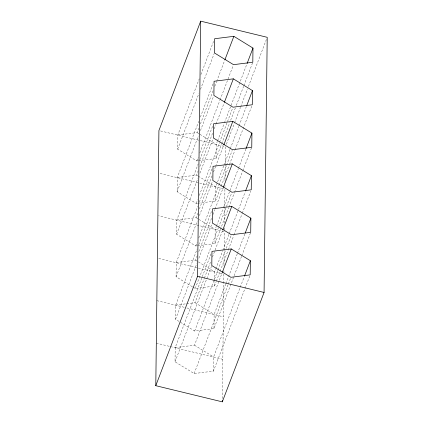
<?xml version="1.0" encoding="UTF-8"?>
<svg xmlns="http://www.w3.org/2000/svg" width="423" height="423" viewBox="0 0 423 423"><rect width="100%" height="100%" fill="white"/><g stroke="black" fill="none" stroke-linecap="round" stroke-linejoin="round"><path stroke-width="0.32" stroke-dasharray="2.12 1.59" d="M249.723 276.103L213.435 371.135L194.146 373.557L175.032 361.802L175.207 347.627L211.024 253.832M241.528 256.412L213.959 328.608L194.67 331.029L175.556 319.275L175.73 305.105L197.171 248.946M192.38 286.778L176.079 276.753L176.254 262.577L197.694 206.424M197.002 245.821L195.712 245.98L176.597 234.226L176.772 220.055L198.218 163.897M197.525 203.294L196.235 203.458L177.121 191.704L177.295 177.528L198.741 121.375M198.043 160.772L196.758 160.93L177.644 149.176L177.819 135.006L199.265 78.852M213.435 371.135L213.61 356.959L240 287.846M213.959 328.608L214.128 314.432L225.676 284.198M192.941 287.122L195.193 288.507L214.477 286.085L214.535 281.575M214.54 280.93L214.651 271.91L215.598 269.44M197.641 245.737L215 243.558L215.175 229.382L216.354 226.3M198.165 203.214L215.524 201.036L215.698 186.86L223.709 165.879M198.688 160.687L216.047 158.509L216.222 144.333L217.401 141.25M222.345 398.577L223.873 274.278L157.996 258.268M223.889 272.967L223.92 270.35M223.979 265.771L224.164 250.723M224.169 250.072L224.396 231.751L158.519 215.746M224.417 229.789L224.444 227.828M224.497 223.249L224.703 206.889M224.708 206.239L224.92 189.229L159.043 173.219M224.951 186.612L224.967 185.3M225.02 180.721L225.221 164.367M225.232 163.712L225.443 146.702L159.566 130.696M200.914 74.533L213.636 41.211M177.644 149.176L198.852 93.642M200.502 89.322L214.17 53.531M200.391 117.055L213.113 83.733M177.819 135.006L197.107 132.584L198.757 128.264M200.407 123.944L213.134 90.622M214.784 86.303L216.433 81.983M216.666 81.364L224.676 60.383M177.121 191.704L198.329 136.169M200.449 130.612L213.647 96.058M196.758 160.93L198.176 157.229M199.825 152.909L219.854 100.457M220.087 99.844L233.285 65.285M199.868 159.582L212.589 126.26M177.295 177.528L196.584 175.106L198.234 170.786M199.883 166.466L212.61 133.145M214.26 128.825L215.91 124.505M216.142 123.891L224.153 102.911M176.597 234.226L197.805 178.691M199.926 173.139L213.123 138.58M217.639 140.632L224.232 123.352M224.47 122.739L246.858 64.116M196.235 203.458L197.652 199.751M199.302 195.437L219.331 142.985M219.563 142.366L232.761 107.812M199.344 202.104L212.066 168.782M216.047 158.509L221.467 144.317M221.705 143.698L229.715 122.718M230.657 120.254L235.373 107.907M236.314 105.443L243.616 86.313M243.854 85.695L252.573 62.863M176.772 220.055L196.061 217.634L197.71 213.314M199.36 208.994L212.087 175.672M213.499 171.965L215.386 167.032M215.619 166.413L223.63 145.433M226.379 144.243L234.358 123.352M234.591 122.733L240.46 107.373M240.692 106.755L247.503 88.936M248.438 86.477L266.511 39.154M176.079 276.753L197.282 221.218M199.402 215.661L212.6 181.107M223.947 165.261L230.075 149.219M230.308 148.6L238.794 126.387M239.027 125.768L246.567 106.025M195.712 245.98L197.129 242.279M198.778 237.959L218.807 185.507M219.04 184.888L226.347 165.763M226.58 165.144L232.238 150.334M198.821 244.631L211.542 211.31M215.524 201.036L220.943 186.844M221.181 186.226L229.192 165.245M229.43 164.626L234.85 150.435M235.082 149.816L251.812 106.004M176.254 262.577L195.537 260.156L197.187 255.836M198.836 251.516L211.563 218.194M212.975 214.493L214.863 209.554M215.096 208.941L223.111 187.96M175.556 319.275L196.758 263.741M198.884 258.189L212.076 223.63M216.592 225.681L223.191 208.402M223.423 207.788L238.271 168.909M238.503 168.296L245.811 149.166M195.193 288.507L218.284 228.034M218.517 227.415L231.714 192.862M215 243.558L228.669 207.767M228.906 207.154L234.326 192.957M234.559 192.343L242.569 171.363M242.807 170.744L251.526 147.913M186.659 303.73L195.019 302.678L204.209 278.614M204.441 277.996L211.04 260.721M212.452 257.015L222.588 230.482M175.032 361.802L211.553 266.157M215.83 268.822L222.667 250.929M222.9 250.31L229.028 234.268M229.261 233.649L245.287 191.688M194.67 331.029L217.76 270.556M217.998 269.937L225.3 250.813M226.242 248.343L231.191 235.384M214.477 286.085L216.127 281.766M216.365 281.147L219.897 271.889M220.134 271.275L228.145 250.294M228.383 249.676L233.803 235.484M234.035 234.865L242.051 213.885M242.284 213.271L250.765 191.053M175.207 347.627L194.495 345.205L222.064 273.009M225.914 283.579L237.224 253.959M237.456 253.345L244.996 233.596M194.146 373.557L228.076 284.695M228.314 284.082L230.667 277.911M241.76 255.793L250.479 232.962M240.232 287.228L244.24 276.737M175.73 305.105L186.014 303.809M156.833 300.637L184.333 307.32M186.892 307.944L223.349 316.801M156.309 343.164L169.739 346.426M170.379 346.58L222.826 359.328M197.107 132.584L199.36 133.964M199.92 134.308L216.222 144.333M196.584 175.106L197.71 175.799M198.271 176.142L215.698 186.86M196.061 217.634L198.313 219.014M198.873 219.357L215.175 229.382M195.537 260.156L197.79 261.541M198.35 261.885L214.651 271.91M195.019 302.678L214.128 314.432M194.495 345.205L213.61 356.959"/><path stroke-width="0.63" d="M155.786 385.686L158.926 130.538L200.698 21.15L267.214 37.314L264.074 292.462L222.302 401.85L155.786 385.686L197.557 276.298L200.698 21.15M222.302 401.85L222.318 400.544M250.368 260.695L250.194 274.871L230.905 277.292L211.791 265.538L211.965 251.362L231.254 248.941L250.368 260.695L244.478 276.124M250.892 218.168L250.717 232.343L231.429 234.765L212.314 223.016L212.489 208.84L231.778 206.419L250.892 218.168L245.234 232.978M251.415 175.645L251.241 189.821L231.952 192.243L212.838 180.489L213.012 166.313L232.301 163.891L251.415 175.645L245.758 190.456M251.934 133.123L251.759 147.294L232.476 149.716L213.361 137.967L213.536 123.791L232.824 121.369L251.934 133.123L246.043 148.547M252.457 90.596L252.282 104.772L232.994 107.193L213.885 95.439L214.059 81.264L233.343 78.842L252.457 90.596L246.805 105.406M252.98 48.074L252.806 62.244L233.517 64.666L214.403 52.917L214.577 38.742L233.866 36.32L252.98 48.074L247.09 63.498M224.914 59.77L233.866 36.32M224.391 102.292L233.343 78.842M223.867 144.814L232.824 121.369M223.344 187.341L232.301 163.891M222.821 229.863L231.778 206.419M222.297 272.391L231.254 248.941M197.557 276.298L264.074 292.462"/></g></svg>
